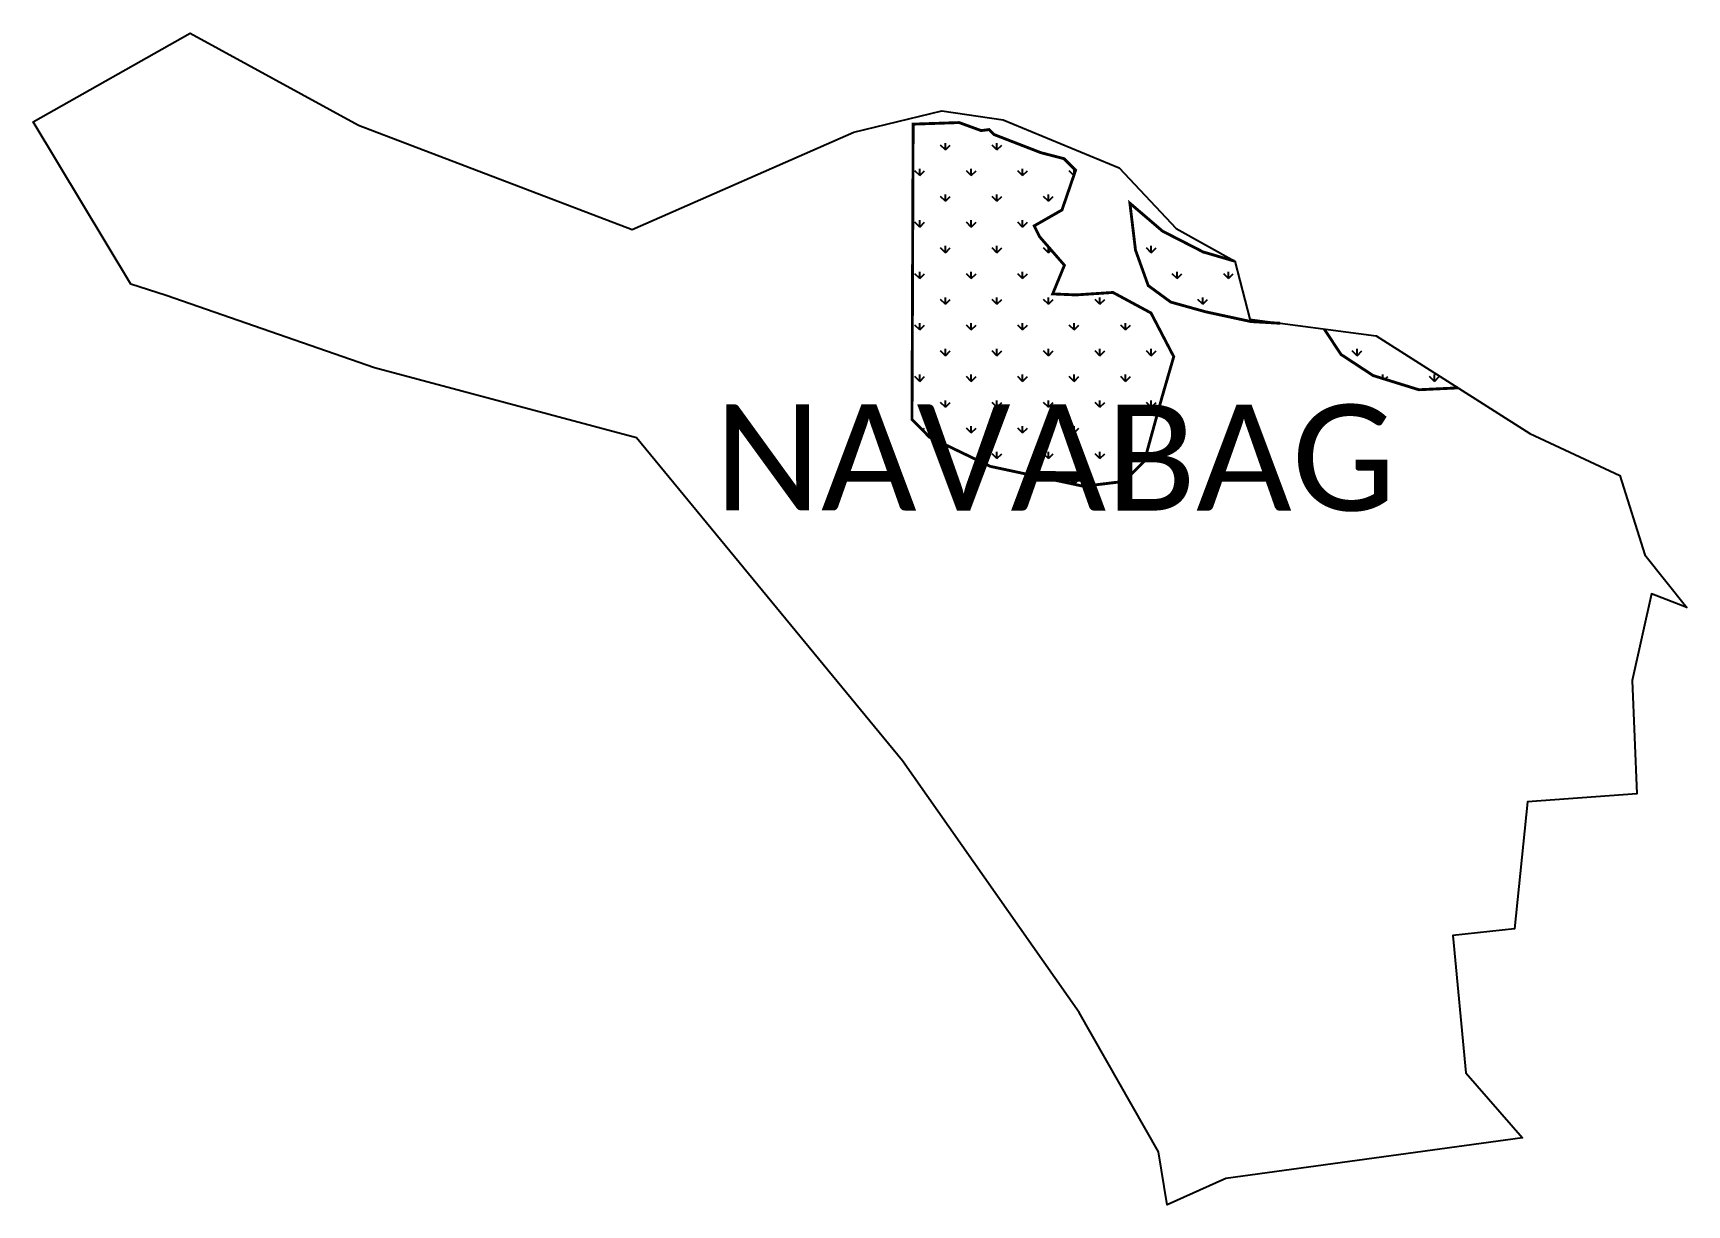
# Model space of a CAD drawing. Header units: metres. Extents: x 333687 to 353316, y 1752874 to 1791402.
# Drawn here: x 352161 to 353316, y 1752874 to 1753692 of the extents above; entities outside this region: 1.
import ezdxf

# ---------------------------------------------------------------- set-up
doc = ezdxf.new("R2010")
doc.units = ezdxf.units.M
doc.layers.add('MANGROOVES BUFFER ZONE', color=120, linetype='Continuous')
doc.layers.add('VILLAGE NAME', color=250, linetype='Continuous')

msp = doc.modelspace()

# ---------------------------------------------------------------- hatches: boundary and pattern name
at = {"layer": 'MANGROOVES BUFFER ZONE'}
h = msp.add_hatch(dxfattribs=at)
h.set_pattern_fill('GRASS', color=256)
h.paths.add_polyline_path([(333710, 1791396.5), (333707.2, 1791402), (333699.1, 1791402.1), (333691, 1791398.1), (333686.9, 1791390), (333686.9, 1791381.9), (333686.8, 1791369.8), (333694.9, 1791383.5)])
h = msp.add_hatch(dxfattribs=at)
h.set_pattern_fill('GRASS', color=256)
h.paths.add_polyline_path([(352941.8, 1753496.7), (352915.3, 1753511), (352889.4, 1753509.3), (352873.2, 1753510), (352881.4, 1753530), (352864, 1753550), (352860.3, 1753557.5), (352879.7, 1753568.6), (352889.2, 1753596.3), (352881.1, 1753604.4), (352864.9, 1753608.6), (352832.4, 1753621.2), (352828.7, 1753624.7), (352823.3, 1753624), (352807.9, 1753629.6), (352775.8, 1753628.5), (352775, 1753422.4), (352787.1, 1753410.1), (352829.7, 1753389.6), (352894.8, 1753375.7), (352922.9, 1753379.1), (352937.2, 1753393.3), (352949.5, 1753437.9), (352957.7, 1753466.2)])
h = msp.add_hatch(dxfattribs=at)
h.set_pattern_fill('GRASS', color=256)
h.paths.add_polyline_path([(353032, 1753489.5), (353010.7, 1753492.3), (353000.2, 1753532.8), (352978.2, 1753539.3), (352949.9, 1753553.8), (352927.1, 1753573.3), (352931, 1753540.6), (352939.9, 1753515.8), (352955.6, 1753504.3), (352980, 1753497.5), (353011.5, 1753490.7)])
h.paths.add_polyline_path([(353156.1, 1753444.4), (353099.1, 1753480.7), (353062.7, 1753485.5), (353074.5, 1753467.7), (353096.9, 1753453), (353128.8, 1753443.1)])

# ---------------------------------------------------------------- linework, layer by layer
at = {"color": 3}
for points in [[(352959.3, 1753555.7), (353000.3, 1753532.8), (353010.7, 1753492.3), (353099.1, 1753480.7), (353206.2, 1753412.5), (353269, 1753383.2), (353286.5, 1753327.9), (353315.9, 1753291.1), (353291.3, 1753300.7), (353277.6, 1753240.1), (353281, 1753161.1), (353204.7, 1753155.4), (353195.5, 1753066.9), (353152.6, 1753062.2), (353161.7, 1752966.2), (353201.2, 1752920.9), (352994.1, 1752892.5), (352953, 1752874.1), (352947, 1752911.2), (352891.8, 1753008.4), (352768.3, 1753184), (352582.6, 1753409.6), (352399.8, 1753458.4), (352254.5, 1753508.8), (352229.8, 1753516.9), (352161.5, 1753630), (352271.2, 1753692.1), (352388.6, 1753627.9), (352579.7, 1753554.9), (352734.4, 1753622.9), (352795.9, 1753637.7), (352838.7, 1753631.6), (352919.6, 1753598.1)], [(352919.6, 1753598.1), (352959.3, 1753555.7)]]:
    msp.add_lwpolyline(points, dxfattribs=at)
at = {"layer": 'MANGROOVES BUFFER ZONE', "const_width": 2}
msp.add_lwpolyline([(352941.8, 1753496.7), (352915.3, 1753511), (352889.4, 1753509.3), (352873.2, 1753510), (352881.4, 1753530), (352864, 1753550), (352860.3, 1753557.5), (352879.7, 1753568.6), (352889.2, 1753596.3), (352881.1, 1753604.4), (352864.9, 1753608.6), (352832.4, 1753621.2), (352828.7, 1753624.7), (352823.3, 1753624), (352807.9, 1753629.6), (352775.8, 1753628.5), (352775, 1753422.4), (352787.1, 1753410.1), (352829.7, 1753389.6), (352894.8, 1753375.7), (352922.9, 1753379.1), (352937.2, 1753393.3), (352949.5, 1753437.9), (352957.7, 1753466.2), (352941.8, 1753496.7)], close=True, dxfattribs=at)
for points in [[(353000, 1753532.9), (352978.2, 1753539.3), (352949.9, 1753553.8), (352927.1, 1753573.3), (352931, 1753540.6), (352939.9, 1753515.8), (352955.6, 1753504.3), (352980, 1753497.5), (353011.5, 1753490.7), (353032, 1753489.5)], [(353062.7, 1753485.5), (353074.5, 1753467.7), (353096.9, 1753453), (353128.8, 1753443.1), (353156.1, 1753444.4)]]:
    msp.add_lwpolyline(points, dxfattribs=at)

# ---------------------------------------------------------------- texts
at = {"layer": 'VILLAGE NAME', "insert": (352637, 1753432.9), "char_height": 74.047, "attachment_point": 1, "rotation": 359.9793}
msp.add_mtext_dynamic_manual_height_columns('{\\fCalibri|b0|i0|c0|p34;NAVABAG}', width=730.677, gutter_width=370.2, heights=[0], dxfattribs=at)

doc.saveas('drawing.dxf')
